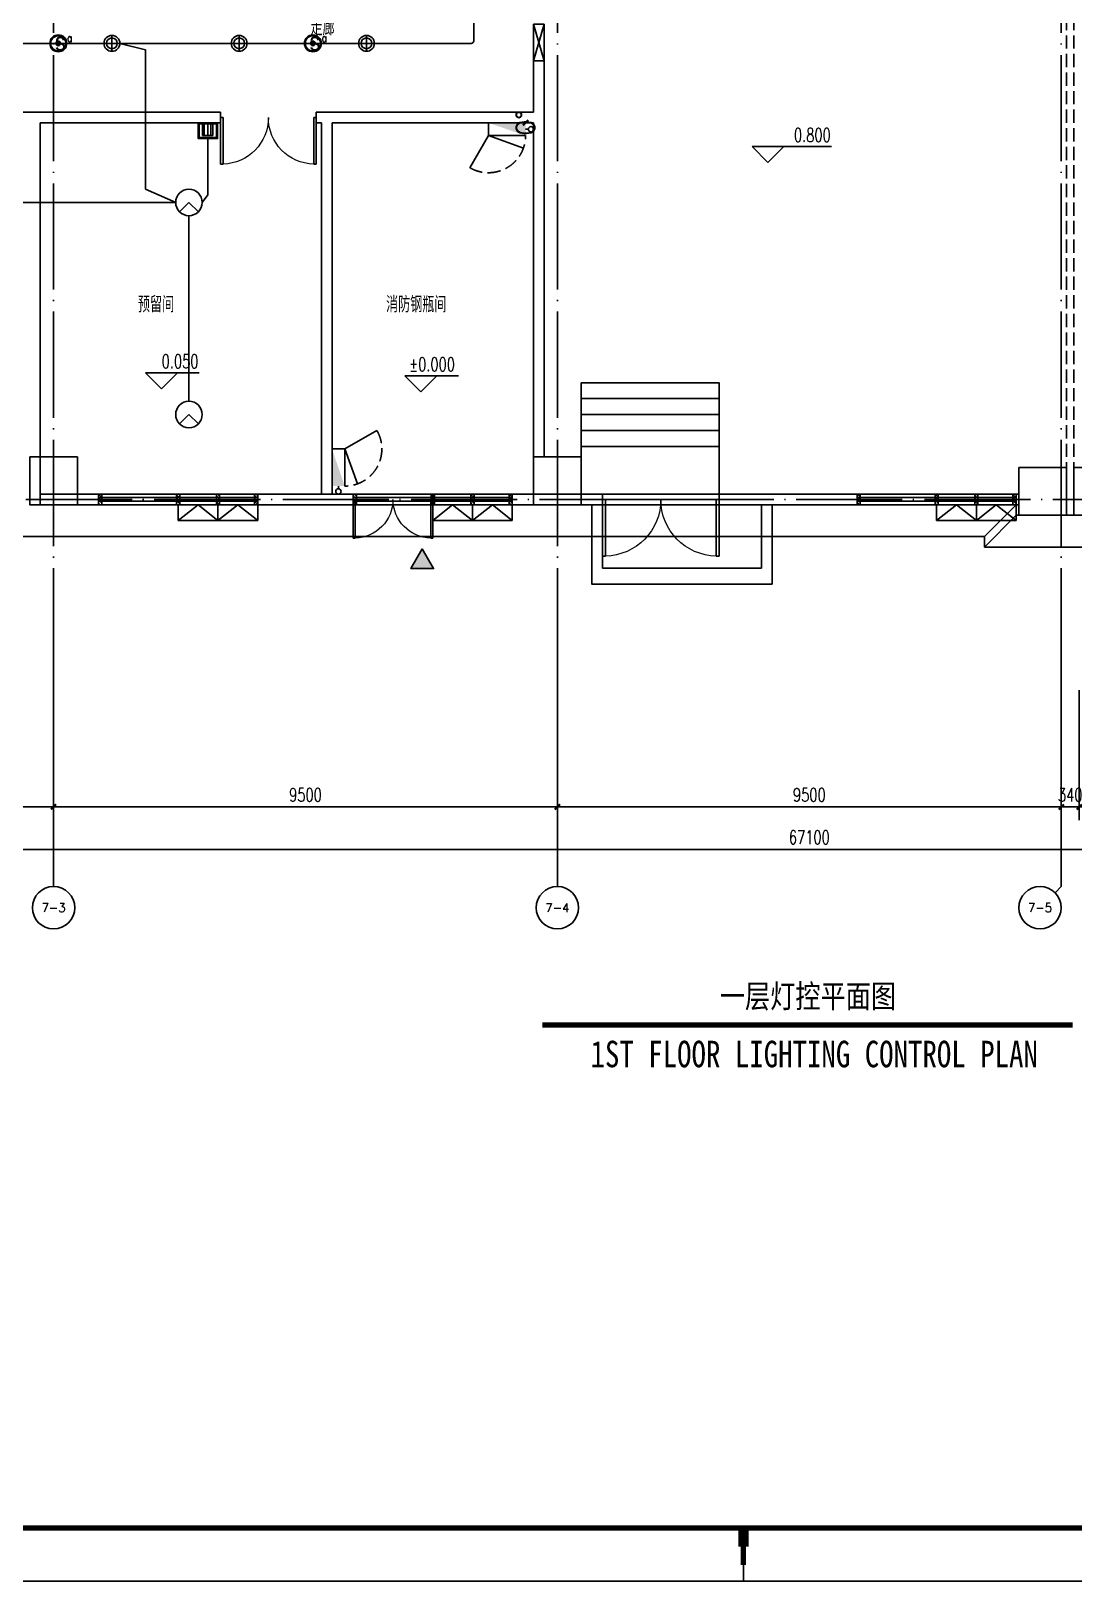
# Model space of a CAD drawing. Extents: x -621157 to 1764546, y -106808 to 741893.
# Drawn here: x 389499 to 409164, y -20416 to 8832 of the extents above; entities that cross this region are included whole.
import ezdxf
from ezdxf.enums import TextEntityAlignment as Align

# ---------------------------------------------------------------- set-up
doc = ezdxf.new("R2010")
doc.units = 0
doc.header["$LTSCALE"] = 1000
doc.header["$MEASUREMENT"] = 0
doc.linetypes.add('XREF-A-101-平面图_t3$0$DASH', pattern=[0.35, 0.25, -0.1])
doc.linetypes.add('XREF-A-101-平面图_t3$0$DOTE', pattern=[2.4200000000000004, 2, -0.2, 0.02, -0.2])
for name, color, linetype in [('0-底图', 7, 'Continuous'), ('A-DIVISION', 3, 'Continuous'), ('A0-Verital$0$TK-WHITE', 7, 'Continuous'), ('AXIS_TEXT', 7, 'Continuous'), ('EQUIP-照明', 3, 'Continuous'), ('I-LIGHT', 3, 'Continuous'), ('SIG_TEXT', 2, 'Continuous'), ('TK-BLUE', 7, 'Continuous'), ('WIRE-控制', 6, 'Continuous'), ('WIRE-照明', 4, 'Continuous'), ('XREF-A-101-平面图_t3$0$A-COLUMN', 8, 'Continuous'), ('XREF-A-101-平面图_t3$0$A-DIM_ELEV', 8, 'Continuous'), ('XREF-A-101-平面图_t3$0$A-DOTE', 8, 'Continuous'), ('XREF-A-101-平面图_t3$0$A-GROUND', 8, 'Continuous'), ('XREF-A-101-平面图_t3$0$A-ROOM-CH', 8, 'Continuous'), ('XREF-A-101-平面图_t3$0$A-STAIR', 8, 'Continuous'), ('XREF-A-101-平面图_t3$0$A-WALL', 8, 'Continuous'), ('XREF-A-101-平面图_t3$0$A-WALL-FILL', 8, 'Continuous'), ('XREF-A-101-平面图_t3$0$A-WINDOW', 8, 'Continuous'), ('XREF-A-101-平面图_t3$0$A-开启符号', 8, 'Continuous'), ('XREF-A-101-平面图_t3$0$AXIS', 8, 'Continuous'), ('XREF-A-101-平面图_t3$0$GROUND', 8, 'Continuous'), ('XREF-A-101-平面图_t3$0$P-EQUIPMENT', 8, 'Continuous'), ('XREF-A-101-平面图_t3$0$P-FOUNDATION', 8, 'XREF-A-101-平面图_t3$0$DASH'), ('XREF-A-101-平面图_t3$0$PUB_HATCH', 8, 'Continuous'), ('XREF-A-101-平面图_t3$0$PUB_TEXT', 8, 'Continuous'), ('XREF-A-101-平面图_t3$0$水-尺寸', 8, 'Continuous'), ('控制系统', 6, 'Continuous'), ('设备-照明', 3, 'Continuous')]:
    doc.layers.add(name, color=color, linetype=linetype)
doc.layers.add('弱电设备层', color=1, linetype='Continuous', lineweight=9)
doc.styles.add('_TCH_LABEL', font='COMPLEX', dxfattribs={"bigfont": 'GBCBIG'})
doc.styles.add('_TEL_DIM', font='SIMPLEX', dxfattribs={"width": 0.8, "height": 3.5, "bigfont": 'HZTXT'})
doc.styles.add('COMPLEX', font='COMPLEX')
doc.styles.add('DIM_FONT', font='ROMANS', dxfattribs={"width": 0.8, "bigfont": 'HZDXC'})
doc.styles.add('HL-LD', font='simsun.ttc', dxfattribs={"height": 500})
doc.styles.add('ST64S', font='hl-ld.shx', dxfattribs={"bigfont": 'ST64S.shx'})
doc.styles.get("Standard").update_dxf_attribs({"font": 'romans.shx', "bigfont": 'HZDXC.SHX'})
doc.styles.add('XREF-A-101-平面图_t3$0$-HZDXCROMANS', font='ROMANS.shx', dxfattribs={"bigfont": 'HZDXC.shx'})
doc.styles.add('XREF-A-101-平面图_t3$0$A-AXIS-LABEL', font='COMPLEX', dxfattribs={"bigfont": 'GBCBIG'})
doc.styles.add('XREF-A-101-平面图_t3$0$A-DIM_T3', font='SIMPLEX', dxfattribs={"width": 0.7058823529411765, "bigfont": 'GBCBIG'})
doc.styles.add('XREF-A-101-平面图_t3$0$A-STANDARD', font='SIMPLEX', dxfattribs={"bigfont": 'GBCBIG'})
doc.styles.add('XZC', font='SIMPLEX.SHX', dxfattribs={"width": 0.7, "bigfont": 'hztxt.shx'})
doc.linetypes.add('Ground', pattern='A,0.75,-0.125,[135,sr.shx,S=0.1,R=0,X=-0.15,Y=0],0.125,-0.125', length=1.125)
doc.linetypes.add('LED_LINE', pattern='A,12.7,-5.08,["LED",XZC,S=2.54,R=0,X=-2.54,Y=-1.27],-6.35', length=24.13)
doc.dimstyles.get("Standard").update_dxf_attribs({"dimscale": 100, "dimtxt": 3.5, "dimasz": 1, "dimexe": 2.5, "dimexo": 3, "dimgap": 1.5, "dimtad": 1, "dimdec": 0, "dimzin": 0, "dimdsep": 46, "dimtxsty": 'Standard', "dimblk": 'ARCHTICK', "dimcen": 0.09, "dimadec": 0, "dimazin": 0, "dimtfac": 1, "dimtdec": 0, "dimtix": 1, "dimtmove": 2, "dimatfit": 3, "dimfxl": 0, "dimtolj": 1, "dimtzin": 0, "dimarcsym": 0})
doc.dimstyles.new('XREF-A-101-平面图_t3$0$A-DIM-100', dxfattribs={"dimscale": 100, "dimtxt": 2.55, "dimasz": 1, "dimexe": 2.5, "dimexo": 3, "dimgap": 1, "dimtad": 1, "dimdec": 0, "dimzin": 0, "dimdsep": 46, "dimtxsty": 'XREF-A-101-平面图_t3$0$A-DIM_T3', "dimblk": 'XREF-A-101-平面图_t3$0$_ArchTick', "dimcen": 0.09, "dimclrt": 7, "dimazin": 2, "dimtfac": 1, "dimtdec": 0, "dimtix": 1, "dimtmove": 2, "dimatfit": 3, "dimfxl": 0, "dimtolj": 1, "dimtzin": 0, "dimarcsym": 0})

# ---------------------------------------------------------------- blocks, each defined once
blk = doc.blocks.new('XREF-A-101-平面图_t3$0$_ArchTick')
at = {"color": 0, "linetype": 'ByBlock', "const_width": 0.4}
blk.add_lwpolyline([(-0.5, -0.5), (0.5, 0.5)], dxfattribs=at)
blk = doc.blocks.new('*D25405')
at = {"layer": 'Defpoints', "color": 0}
for p in [(38000, -3300.000000282304), (38340, -3300.000000282304), (38000, -5800.000000282304)]:
    blk.add_point(p, dxfattribs=at)
at = {"layer": 'XREF-A-101-平面图_t3$0$AXIS', "color": 0, "lineweight": -2}
for p, q in [((38000, -3600.000000282304), (38000, -6050.000000282304)), ((38340, -3600.000000282304), (38340, -6050.000000282304)), ((38000, -5800.000000282304), (37900, -5800.000000282304)), ((38340, -5800.000000282304), (38000, -5800.000000282304)), ((38340, -5800.000000282304), (38440, -5800.000000282304))]:
    blk.add_line(p, q, dxfattribs=at)
at = {"layer": 'XREF-A-101-平面图_t3$0$AXIS', "color": 0, "linetype": 'ByBlock', "lineweight": -2, "xscale": 100, "yscale": 100, "zscale": 100}
blk.add_blockref('XREF-A-101-平面图_t3$0$_ArchTick', (38000, -5800.000000282304), dxfattribs=at)
at = {"layer": 'XREF-A-101-平面图_t3$0$AXIS', "color": 0, "linetype": 'ByBlock', "lineweight": -2, "xscale": 100, "yscale": 100, "zscale": 100, "rotation": 180}
blk.add_blockref('XREF-A-101-平面图_t3$0$_ArchTick', (38340, -5800.000000282304), dxfattribs=at)
at = {"layer": 'XREF-A-101-平面图_t3$0$AXIS', "color": 7, "insert": (38170, -5572.500000282304), "char_height": 255, "attachment_point": 5, "style": 'XREF-A-101-平面图_t3$0$A-DIM_T3'}
blk.add_mtext('\\A1;340', dxfattribs=at)
blk = doc.blocks.new('*D25406')
at = {"layer": 'Defpoints', "color": 0}
for p in [(28500, -3300.000000282302), (38000, -3300.000000282304), (28500, -5800.000000282302)]:
    blk.add_point(p, dxfattribs=at)
at = {"layer": 'XREF-A-101-平面图_t3$0$AXIS', "color": 0, "lineweight": -2}
for p, q in [((28500, -3600.000000282302), (28500, -6050.000000282302)), ((38000, -3600.000000282304), (38000, -6050.000000282304)), ((38000, -5800.000000282304), (28500, -5800.000000282302))]:
    blk.add_line(p, q, dxfattribs=at)
at = {"layer": 'XREF-A-101-平面图_t3$0$AXIS', "color": 0, "linetype": 'ByBlock', "lineweight": -2, "xscale": 100, "yscale": 100, "zscale": 100, "rotation": 180}
blk.add_blockref('XREF-A-101-平面图_t3$0$_ArchTick', (28500, -5800.000000282302), dxfattribs=at)
at = {"layer": 'XREF-A-101-平面图_t3$0$AXIS', "color": 0, "linetype": 'ByBlock', "lineweight": -2, "xscale": 100, "yscale": 100, "zscale": 100}
blk.add_blockref('XREF-A-101-平面图_t3$0$_ArchTick', (38000, -5800.000000282304), dxfattribs=at)
at = {"layer": 'XREF-A-101-平面图_t3$0$AXIS', "color": 7, "insert": (33250, -5572.500000282303), "char_height": 255, "attachment_point": 5, "style": 'XREF-A-101-平面图_t3$0$A-DIM_T3'}
blk.add_mtext('\\A1;9500', dxfattribs=at)
blk = doc.blocks.new('*D25407')
at = {"layer": 'Defpoints', "color": 0}
for p in [(19000, -3300.000000282301), (28500, -3300.000000282302), (19000, -5800.000000282301)]:
    blk.add_point(p, dxfattribs=at)
at = {"layer": 'XREF-A-101-平面图_t3$0$AXIS', "color": 0, "lineweight": -2}
for p, q in [((19000, -3600.000000282301), (19000, -6050.000000282301)), ((28500, -3600.000000282302), (28500, -6050.000000282302)), ((28500, -5800.000000282302), (19000, -5800.000000282301))]:
    blk.add_line(p, q, dxfattribs=at)
at = {"layer": 'XREF-A-101-平面图_t3$0$AXIS', "color": 0, "linetype": 'ByBlock', "lineweight": -2, "xscale": 100, "yscale": 100, "zscale": 100, "rotation": 180}
blk.add_blockref('XREF-A-101-平面图_t3$0$_ArchTick', (19000, -5800.000000282301), dxfattribs=at)
at = {"layer": 'XREF-A-101-平面图_t3$0$AXIS', "color": 0, "linetype": 'ByBlock', "lineweight": -2, "xscale": 100, "yscale": 100, "zscale": 100}
blk.add_blockref('XREF-A-101-平面图_t3$0$_ArchTick', (28500, -5800.000000282302), dxfattribs=at)
at = {"layer": 'XREF-A-101-平面图_t3$0$AXIS', "color": 7, "insert": (23750, -5572.500000282302), "char_height": 255, "attachment_point": 5, "style": 'XREF-A-101-平面图_t3$0$A-DIM_T3'}
blk.add_mtext('\\A1;9500', dxfattribs=at)
blk = doc.blocks.new('*D25408')
at = {"layer": 'Defpoints', "color": 0}
for p in [(9500, -3300.000000282299), (19000, -3300.000000282301), (9500, -5800.0000002823)]:
    blk.add_point(p, dxfattribs=at)
at = {"layer": 'XREF-A-101-平面图_t3$0$AXIS', "color": 0, "lineweight": -2}
for p, q in [((9500, -3600.000000282299), (9500, -6050.0000002823)), ((19000, -3600.000000282301), (19000, -6050.000000282302)), ((19000, -5800.000000282302), (9500, -5800.0000002823))]:
    blk.add_line(p, q, dxfattribs=at)
at = {"layer": 'XREF-A-101-平面图_t3$0$AXIS', "color": 0, "linetype": 'ByBlock', "lineweight": -2, "xscale": 100, "yscale": 100, "zscale": 100, "rotation": 180}
blk.add_blockref('XREF-A-101-平面图_t3$0$_ArchTick', (9500, -5800.0000002823), dxfattribs=at)
at = {"layer": 'XREF-A-101-平面图_t3$0$AXIS', "color": 0, "linetype": 'ByBlock', "lineweight": -2, "xscale": 100, "yscale": 100, "zscale": 100}
blk.add_blockref('XREF-A-101-平面图_t3$0$_ArchTick', (19000, -5800.000000282302), dxfattribs=at)
at = {"layer": 'XREF-A-101-平面图_t3$0$AXIS', "color": 7, "insert": (14250, -5572.500000282301), "char_height": 255, "attachment_point": 5, "style": 'XREF-A-101-平面图_t3$0$A-DIM_T3'}
blk.add_mtext('\\A1;9500', dxfattribs=at)
blk = doc.blocks.new('_AXISO')
blk.add_circle((0, 0), 0.5)
at = {"layer": 'AXIS_TEXT', "style": 'COMPLEX'}
blk.add_attdef('A', text='', height=0.56, dxfattribs=at).set_placement((-0.25, -0.28), (0.25, -0.28), align=Align.FIT)
blk = doc.blocks.new('*D25421')
at = {"layer": 'Defpoints', "color": 0}
for p in [(-300.0000037169084, -3300.000000282299), (66799.99999995437, -3300.000000282307), (-300.0000037169088, -6600.000000282299)]:
    blk.add_point(p, dxfattribs=at)
at = {"layer": 'XREF-A-101-平面图_t3$0$AXIS', "color": 0, "lineweight": -2}
for p, q in [((-300.0000037169085, -3600.000000282299), (-300.0000037169089, -6850.000000282299)), ((66799.99999995437, -3600.000000282307), (66799.99999995437, -6850.000000282307)), ((66799.99999995437, -6600.000000282307), (-300.0000037169088, -6600.000000282299))]:
    blk.add_line(p, q, dxfattribs=at)
at = {"layer": 'XREF-A-101-平面图_t3$0$AXIS', "color": 0, "linetype": 'ByBlock', "lineweight": -2, "xscale": 100, "yscale": 100, "zscale": 100, "rotation": 180}
blk.add_blockref('XREF-A-101-平面图_t3$0$_ArchTick', (-300.0000037169088, -6600.000000282299), dxfattribs=at)
at = {"layer": 'XREF-A-101-平面图_t3$0$AXIS', "color": 0, "linetype": 'ByBlock', "lineweight": -2, "xscale": 100, "yscale": 100, "zscale": 100}
blk.add_blockref('XREF-A-101-平面图_t3$0$_ArchTick', (66799.99999995437, -6600.000000282307), dxfattribs=at)
at = {"layer": 'XREF-A-101-平面图_t3$0$AXIS', "color": 7, "insert": (33249.99999811873, -6372.500000282304), "char_height": 255, "attachment_point": 5, "style": 'XREF-A-101-平面图_t3$0$A-DIM_T3'}
blk.add_mtext('\\A1;67100', dxfattribs=at)
blk = doc.blocks.new('XREF-A-101-平面图_t3$0$G$C869EB286')
at = {"layer": 'XREF-A-101-平面图_t3$0$A-WINDOW'}
h = blk.add_hatch(dxfattribs=at)
h.set_pattern_fill('ANSI31', color=256, scale=25)
h.set_pattern_definition([(45, (-143.9571647713692, -89939.9999999997), (-28.0633003783411, 28.0633003783411), [])])
h.paths.add_polyline_path([(1.4210854715202e-14, 60), (199.9999999429533, 60), (199.9999999429533, 0), (0, 0)])
blk.add_lwpolyline([(0, 60), (199.9999999429533, 60), (199.9999999429533, 0), (0, 0)], close=True, dxfattribs=at)
blk = doc.blocks.new('XREF-A-101-平面图_t3$0$柱网1F')
at = {"layer": 'XREF-A-101-平面图_t3$0$A-COLUMN'}
for points in [[(18549.99999995437, -39200.00000028231), (18549.99999995437, -40100.00000028231), (19449.99999995437, -40100.00000028231), (19449.99999995437, -39200.00000028231)], [(28049.99999995437, -39200.00000028231), (28049.99999995437, -40100.00000028231), (28949.99999995437, -40100.00000028231), (28949.99999995437, -39200.00000028231)], [(37199.99999966193, -39399.99999987346), (37199.99999966193, -40299.99999987346), (38099.99999966193, -40299.99999987346), (38099.99999966193, -39399.99999987346)], [(38239.99999970756, -39399.99999931082), (38239.99999970756, -40299.99999931082), (39139.99999970756, -40299.99999931082), (39139.99999970756, -39399.99999931082)]]:
    blk.add_lwpolyline(points, close=True, dxfattribs=at)
blk = doc.blocks.new('XREF-A-101-平面图_t3$0$ROOM')
at = {"layer": 'XREF-A-101-平面图_t3$0$A-ROOM-CH', "style": 'XREF-A-101-平面图_t3$0$-HZDXCROMANS', "width": 0.6}
for tag, p in [('中文房间名称', (0, -999.9999999999964)), ('英文房间名称', (0, -1499.999999999996))]:
    blk.add_attdef(tag, text='', height=300, dxfattribs=at).set_placement(p, align=Align.CENTER)
blk = doc.blocks.new('_ArchTick')
at = {"color": 0, "linetype": 'ByBlock', "const_width": 0.4}
blk.add_lwpolyline([(-0.5, -0.5), (0.5, 0.5)], dxfattribs=at)
blk = doc.blocks.new('*D25423')
at = {"layer": 'Defpoints', "color": 0}
blk.add_point((0, 0), dxfattribs=at)
blk.add_point((0, 0), dxfattribs=at)
blk.add_point((0, 0), dxfattribs=at)
blk.add_point((0, 0), dxfattribs=at)
at = {"layer": 'XREF-A-101-平面图_t3$0$水-尺寸', "color": 0, "linetype": 'ByBlock', "lineweight": -2}
blk.add_line((0, 300), (0, 250), dxfattribs=at)
blk.add_line((0, 300), (0, 250), dxfattribs=at)
blk.add_arc((0, 0), 0, 180, 180, dxfattribs=at)
at = {"layer": 'XREF-A-101-平面图_t3$0$水-尺寸', "color": 0, "linetype": 'ByBlock', "lineweight": -2, "xscale": 100, "yscale": 100, "zscale": 100}
for rotation in [90, 90.00000000000001]:
    blk.add_blockref('_ArchTick', (0, 0), dxfattribs=dict(at, rotation=rotation))
at = {"layer": 'XREF-A-101-平面图_t3$0$水-尺寸', "color": 0, "insert": (0, 0), "char_height": 350, "attachment_point": 5}
blk.add_mtext('\\A1;0%%d', dxfattribs=at)
blk = doc.blocks.new('XREF-A-101-平面图_t3$0$rtgvb')
at = {"layer": 'XREF-A-101-平面图_t3$0$P-FOUNDATION', "color": 213, "linetype": 'Continuous'}
blk.add_lwpolyline([(0, -4765.428629949991), (200, -4765.428629949991), (200, -5455.428629949991), (0, -5455.428629949991)], close=True, dxfattribs=at)
for points in [[(200, -4765.428629949991), (-8.731149137020111e-10, -5455.428629953003)], [(0, -4765.428629949991), (200, -5455.428629949991)]]:
    blk.add_lwpolyline(points, dxfattribs=at)
blk = doc.blocks.new('XREF-A-101-平面图_t3$0$bz1')
at = {"layer": 'XREF-A-101-平面图_t3$0$PUB_HATCH'}
h = blk.add_hatch(color=1, dxfattribs=at)
h.dxf.hatch_style = 1
h.paths.add_polyline_path([(4866031.505927814, -641202.8293173313), (4865817.631634731, -641573.2704593837), (4866245.380220897, -641573.2704593837)])
at = {"layer": 'XREF-A-101-平面图_t3$0$PUB_TEXT', "color": 1}
blk.add_lwpolyline([(4866031.505927814, -641202.8293173313), (4865817.631634731, -641573.2704593837), (4866245.380220897, -641573.2704593837)], close=True, dxfattribs=at)
blk = doc.blocks.new('XREF-A-101-平面图_t3$0$G$C34B60025')
blk.add_blockref('XREF-A-101-平面图_t3$0$bz1', (-4840180.917974664, 500368.2606861228))
blk = doc.blocks.new('XREF-A-101-平面图_t3$0$WINDOW2DLIB$SYSLIB$00000001')
at = {"color": 0}
for points in [[(-0.4999999999999964, 0.5000000000000142), (-0.4999999999999964, -0.4999999999999858)], [(-0.4999999999999964, 0.5000000000000142), (0.5000000000000036, 0.5000000000000142)], [(0.5000000000000036, -0.4999999999999858), (0.5000000000000036, 0.5000000000000142)], [(0.5000000000000036, 0.1666666666666714), (-0.4999999999999964, 0.1666666666666714)], [(0.5000000000000036, -0.1666666666666572), (-0.4999999999999964, -0.1666666666666572)], [(-0.4999999999999964, -0.4999999999999858), (0.5000000000000036, -0.4999999999999858)]]:
    blk.add_lwpolyline(points, dxfattribs=at)
blk = doc.blocks.new('XREF-A-101-平面图_t3$0$DOOR2DLIB$SYSLIB$00000108')
at = {"color": 0}
for p, q in [((-0.5, -5.684341886080802e-17), (-0.5000000000000007, 0.4875)), ((-0.4750000000000007, 0.4875), (-0.5000000000000007, 0.4875)), ((-0.475, -2.842170943040401e-17), (-0.4750000000000007, 0.4875)), ((0.475, -2.842170943040401e-17), (0.4750000000000007, 0.4875)), ((0.4750000000000007, 0.4875), (0.5000000000000007, 0.4875)), ((0.5, -5.684341886080802e-17), (0.5000000000000007, 0.4875)), ((-0.5, -5.684341886080802e-17), (-0.475, -2.842170943040401e-17)), ((0.5, -5.684341886080802e-17), (0.475, -2.842170943040401e-17))]:
    blk.add_line(p, q, dxfattribs=at)
at = {"color": 0, "lineweight": 13}
for centre, start, end in [((-0.4875, -4.263256414560601e-17), 0, 88.53071641864632), ((0.4875, -4.263256414560601e-17), 91.4692835813537, 180)]:
    blk.add_arc(centre, 0.4875, start, end, dxfattribs=at)
blk = doc.blocks.new('A0-Verital$0$A$C53BD7355')
at = {"layer": 'A0-Verital$0$TK-WHITE'}
for points, const_width in [([(29650.00020436203, 999.9999003826961), (29650.00020436203, 649.9999003826961)], 200), ([(29650.00020436203, 999.9999003826961), (29650.00020436203, 299.9999003826961)], 100), ([(29650.00020436203, -9.961730393115431e-05), (29650.00020436203, 999.9999003826961)], 35)]:
    blk.add_lwpolyline(points, dxfattribs=dict(at, const_width=const_width))
blk = doc.blocks.new('A0-Verital')
blk.add_lwpolyline([(118900.0000000005, 84099.99999999907), (4.656612873077393e-10, 84099.99999999907), (4.656612873077393e-10, -9.313225746154785e-10), (118900.0000000005, -9.313225746154785e-10)], close=True)
at = {"const_width": 99.99999999999999}
blk.add_lwpolyline([(2500.000000000466, 83099.99999999907), (117900.0000000005, 83099.99999999907), (117900.0000000005, 999.9999999990687), (2500.000000000466, 999.9999999990687)], close=True, dxfattribs=at)
blk.add_blockref('A0-Verital$0$A$C53BD7355', (29799.99979563849, 9.961612522602081e-05))
blk = doc.blocks.new('TITLE')
at = {"layer": 'A-DIVISION', "const_width": 100}
blk.add_lwpolyline([(-5000.120826397993, 0), (5000.120826397964, 0)], dxfattribs=at)
at = {"layer": 'TK-BLUE'}
for tag, height, style, p in [('TITLE1', 700, 'ST64S', (117.3668287981418, 274.5240694767417)), ('TITLE2', 500, 'HL-LD', (80.48456488343072, -798.0462251356948))]:
    blk.add_attdef(tag, text='', height=height, dxfattribs=dict(at, style=style)).set_placement(p, align=Align.CENTER)
at = {"layer": 'TK-BLUE', "style": 'HL-LD'}
blk.add_attdef('SCALE', (5165.018249936897, -185.1473590462119), '', height=500, dxfattribs=at)
blk = doc.blocks.new('筒灯')
at = {"color": 8}
for p, q in [((150.000000493601, 4.433095455169678e-07), (-150.0000005108304, 4.433095455169678e-07)), ((4.656612873077393e-09, 150.0000012107193), (6.05359673500061e-09, -150.0000003315508))]:
    blk.add_line(p, q, dxfattribs=at)
blk.add_circle((6.05359673500061e-09, -3.390014171600342e-07), 150.0000004976955)
blk.add_circle((6.05359673500061e-09, -3.390014171600342e-07), 102.0000002986173, dxfattribs=at)
blk = doc.blocks.new('G$C3816A8C5')
at = {"layer": '弱电设备层', "lineweight": -3}
for p, q in [((-114.4877309418807, 24.70498821584624), (-114.4877309418807, 297.8397241578496)), ((-114.4877309418807, 297.8397241578496), (129.2854654945259, 297.8397241578496)), ((-72.43101293776999, 24.70498821584624), (-72.43101293776999, 297.8397241578496)), ((0.9039043843513355, 24.70498821584624), (0.9039043843513355, 297.8397241578496)), ((87.22874749041512, 24.70498821584624), (87.22874749041512, 297.8397241578496)), ((129.2854654945259, 24.70498821584624), (129.2854654945259, 297.8397241578496))]:
    blk.add_line(p, q, dxfattribs=at)
for points in [[(-227.8072197995207, 0), (-227.8072197995207, 368.1061068811396), (227.8072197995498, 368.1061068811396), (227.8072197995498, 0)], [(-200.4067214243405, 24.70498821584624), (-200.4067214243405, 340.8878406441363), (202.2145301930141, 340.8878406441363), (202.2145301930141, 24.70498821584624)]]:
    blk.add_lwpolyline(points, close=True, dxfattribs=at)
blk = doc.blocks.new('SS')
at = {"layer": '控制系统'}
for p, q in [((351296.038654938, 52792.63457355965), (351149.4555883026, 52792.63457355965)), ((351290.4596691587, 52820.68202909302), (351155.0345740816, 52764.58711802625)), ((351155.0345740816, 52820.68202909302), (351290.4596691589, 52764.58711802625)), ((351170.9221814078, 52844.45951377213), (351274.5720618328, 52740.80963334715)), ((351274.5720618328, 52844.45951377213), (351170.9221814078, 52740.80963334715)), ((351194.699666087, 52860.34712109803), (351250.7945771536, 52724.92202602094)), ((351250.7945771537, 52860.3471210982), (351194.699666087, 52724.92202602094)), ((351222.7471216203, 52865.92610687733), (351222.7471216203, 52719.34304024195))]:
    blk.add_line(p, q, dxfattribs=at)
for radius in [302.5488719271049, 271.6729293606855, 83.51830983058623, 73.29153331768786]:
    blk.add_circle((351222.7471216203, 52792.63457355965), radius, dxfattribs=at)
at = {"color": 7, "style": '_TEL_DIM', "width": 0.7999999999999998}
blk.add_text('s', height=673.2195845697329, dxfattribs=at).set_placement((351098.1309918379, 52553.55813561331))
at = {"layer": 'SIG_TEXT', "style": 'DIM_FONT', "width": 0.75}
blk.add_text('a', height=299.9999999301508, dxfattribs=at).set_placement((351534.8636026714, 52834.51685325167))
blk = doc.blocks.new('HC002569125682')
at = {"layer": 'EQUIP-照明', "color": 0}
for q in [(-1.767766952962265, -1.767766952962265), (1.767766952962265, -1.767766952962265)]:
    blk.add_line((0, 0), q, dxfattribs=at)
blk.add_circle((0, 0), 2.5, dxfattribs=at)
at = {"color": 0, "width": 0.7000000000000001}
blk.add_attdef('PSFHATT', (2.52, -2.5), '', height=0.025, dxfattribs=at)
at = {"layer": 'EQUIP-照明', "color": 0, "style": '_TCH_LABEL', "flags": 9}
blk.add_attdef('A', (0, 0), '', height=0.0001, dxfattribs=at)
blk = doc.blocks.new('XREF-A-101-平面图_t3$0$轴网')
at = {"layer": 'XREF-A-101-平面图_t3$0$A-DOTE', "linetype": 'XREF-A-101-平面图_t3$0$DOTE'}
for p, q in [((19000, -3300.000000282307), (19000, 43300.00000002701)), ((28500, -3300.000000282307), (28500, 43300.00000002701)), ((38000, -3300.000000282307), (38000, 43300.00000002701)), ((-3300.000003941357, 0), (69800.00000013877, 0))]:
    blk.add_line(p, q, dxfattribs=at)
at = {"layer": 'XREF-A-101-平面图_t3$0$AXIS'}
for p, q in [((19000, -3300.000000282307), (19000, -7300.000000282307)), ((28500, -3300.000000282307), (28500, -7300.000000282307)), ((38000, -3300.000000282307), (38000, -7300.000000282307)), ((38000, -7300.000000282307), (37882.84271314553, -7417.157287136178))]:
    blk.add_line(p, q, dxfattribs=at)
ref = blk.add_blockref('_AXISO', (19000, -7700.000000282307), dxfattribs=dict(at, xscale=800, yscale=800, zscale=800))
ref.add_attrib('A', '7-3', dxfattribs={"color": 7, "height": 168.539251962428, "style": 'XREF-A-101-平面图_t3$0$A-AXIS-LABEL', "width": 0.9333333333333302}).set_placement((18775.28099738343, -7784.269626263521), (19224.71900261657, -7784.269626263521), align=Align.FIT)
ref = blk.add_blockref('_AXISO', (28500, -7700.000000282307), dxfattribs=dict(at, xscale=800, yscale=800, zscale=800))
ref.add_attrib('A', '7-4', dxfattribs={"color": 7, "height": 163.4117201303281, "style": 'XREF-A-101-平面图_t3$0$A-AXIS-LABEL', "width": 0.9354838709677412}).set_placement((28274.3361960105, -7781.705860347472), (28725.6638039895, -7781.705860347472), align=Align.FIT)
ref = blk.add_blockref('_AXISO', (37600.00000067019, -7699.999999610074), dxfattribs=dict(at, xscale=800, yscale=800, zscale=800))
ref.add_attrib('A', '7-5', dxfattribs={"color": 7, "height": 168.539251962428, "style": 'XREF-A-101-平面图_t3$0$A-AXIS-LABEL', "width": 0.9333333333333302}).set_placement((37375.28099805362, -7784.269625591288), (37824.71900328676, -7784.269625591288), align=Align.FIT)
for p1, p2, distance, picture, middle in [((66799.99999995437, -3300.000000282307), (-300.0000037169084, -3300.000000282299), 3299.9999999999995, '*D25421', (33249.99999811873, -6372.500000282304)), ((19000, -3300.000000282301), (9500, -3300.000000282299), 2500.0000000000014, '*D25408', (14250, -5572.500000282301)), ((28500, -3300.000000282302), (19000, -3300.000000282301), 2500, '*D25407', (23750, -5572.500000282302)), ((38000, -3300.000000282304), (28500, -3300.000000282302), 2499.9999999999995, '*D25406', (33250, -5572.500000282303)), ((38340, -3300.000000282304), (38000, -3300.000000282304), 2500.0000000000005, '*D25405', (38170, -5572.500000282304))]:
    dim = blk.add_aligned_dim(p1=p1, p2=p2, distance=distance, dimstyle='XREF-A-101-平面图_t3$0$A-DIM-100', dxfattribs=at)
    dim.commit()
    dim.dimension.update_dxf_attribs({"geometry": picture, "text_midpoint": middle})
blk = doc.blocks.new('XREF-A-101-平面图_t3$0$单出口消火栓新')
for p, q in [((-240.0000000015134, 700), (-846.2177826506086, 1049.999999999956)), ((-479.4141003288096, 42.21516544965561), (-240.0000000015134, 700)), ((-240.0000000008149, 0), (-240.0000000015134, 700)), ((-240.0000000015134, 700), (-1.513399183750153e-09, 700))]:
    blk.add_line(p, q)
at = {"color": 0, "linetype": 'XREF-A-101-平面图_t3$0$DASH'}
blk.add_arc((-240.0000000015134, 700.0000000000018), 699.9999999999661, 150.0000000000027, 270.0000000000572, dxfattribs=at)
blk.add_solid([(-240.0000000001164, 0), (0, 0), (-1.513399183750153e-09, 700)])
at = {"layer": 'XREF-A-101-平面图_t3$0$水-尺寸', "linetype": 'ByBlock'}
dim = blk.add_angular_dim_3p(base=(0, 0), center=(0, 0), p1=(0, 0), p2=(0, 0), dimstyle='Standard', dxfattribs=at)
dim.commit()
dim.dimension.update_dxf_attribs({"geometry": '*D25423', "text_midpoint": (0, 0)})
blk = doc.blocks.new('*U25256')
at = {"layer": 'XREF-A-101-平面图_t3$0$P-EQUIPMENT', "color": 10}
blk.add_line((2.328306436538696e-10, 120.0000000017171), (50.00000000023283, 120.0000000017171), dxfattribs=at)
at = {"layer": 'XREF-A-101-平面图_t3$0$P-EQUIPMENT'}
blk.add_circle((100, 120.0000000000582), 50, dxfattribs=at)
at = {"layer": 'XREF-A-101-平面图_t3$0$P-EQUIPMENT', "xscale": -1, "rotation": 90}
blk.add_blockref('XREF-A-101-平面图_t3$0$单出口消火栓新', (0, 0), dxfattribs=at)
blk = doc.blocks.new('XREF-A-101-平面图_t3$0$G$C156FCA62')
at = {"layer": 'XREF-A-101-平面图_t3$0$P-EQUIPMENT', "xscale": -1, "rotation": 180}
blk.add_blockref('*U25256', (27900.00000362098, 7099.999999700038), dxfattribs=at)
at = {"layer": 'XREF-A-101-平面图_t3$0$P-EQUIPMENT', "rotation": 270}
blk.add_blockref('*U25256', (24250.00000362098, 250.0000003729947), dxfattribs=at)
blk = doc.blocks.new('*U25374')
at = {"layer": 'XREF-A-101-平面图_t3$0$P-EQUIPMENT', "color": 10}
blk.add_line((2.328306436538696e-10, 120.0000000017171), (50.00000000023283, 120.0000000017171), dxfattribs=at)
at = {"layer": 'XREF-A-101-平面图_t3$0$P-EQUIPMENT'}
blk.add_circle((100, 120.0000000000582), 50, dxfattribs=at)
at = {"layer": 'XREF-A-101-平面图_t3$0$P-EQUIPMENT', "xscale": -1, "rotation": 90}
blk.add_blockref('XREF-A-101-平面图_t3$0$单出口消火栓新', (0, 0), dxfattribs=at)
blk = doc.blocks.new('XREF-A-101-平面图_t3$0$G$C646F86AA')
at = {"layer": 'XREF-A-101-平面图_t3$0$P-EQUIPMENT', "xscale": -1, "rotation": 180}
blk.add_blockref('*U25374', (27899.99999995437, 7099.999999902251), dxfattribs=at)
at = {"layer": 'XREF-A-101-平面图_t3$0$P-EQUIPMENT', "rotation": 270}
blk.add_blockref('*U25374', (24249.99999995437, 250.0000005752081), dxfattribs=at)
blk = doc.blocks.new('XREF-A-101-平面图_t3')
at = {"layer": 'XREF-A-101-平面图_t3$0$A-DIM_ELEV'}
for p, q in [((232469.9753584159, 6352.63730350601), (232169.9753584159, 6652.63730350601)), ((232169.9753584159, 6652.63730350601), (233669.9753584159, 6652.63730350601)), ((232469.9753584159, 6352.63730350601), (232769.9753584159, 6652.63730350601)), ((221035.5243511944, 2084.209511440295), (220735.5243511944, 2384.209511440295)), ((220735.5243511944, 2384.209511440295), (221748.4005061549, 2384.209511440295)), ((221035.5243511944, 2084.209511440295), (221335.5243511944, 2384.209511440295)), ((225924.4541705146, 2028.425998678364), (225624.4541705146, 2328.425998678364)), ((225624.4541705146, 2328.425998678364), (226637.3303254751, 2328.425998678364)), ((225924.4541705146, 2028.425998678364), (226224.4541705146, 2328.425998678364))]:
    blk.add_line(p, q, dxfattribs=at)
at = {"layer": 'XREF-A-101-平面图_t3$0$A-GROUND', "linetype": 'XREF-A-101-平面图_t3$0$DASH'}
for points in [[(238099.9999999991, 39199.99999971769), (238099.999999661, 599.9999997176928)], [(238240.0000000447, 39199.99999971769), (238239.9999997066, 599.9999997176928)]]:
    blk.add_lwpolyline(points, dxfattribs=at)
at = {"layer": 'XREF-A-101-平面图_t3$0$A-GROUND'}
blk.add_lwpolyline([(232549.9999995809, -1600.000007413561), (232549.9999995809, -100.0000074452255), (229149.9999990411, -100.0000074452255), (229149.9999990411, -1600.000007413561)], close=True, dxfattribs=at)
for points in [[(229349.9999986167, -1300.000007413561), (229349.9999986167, -100.0000074452255)], [(232350.0000000052, -1300.000007413561), (232350.0000000052, -100.0000074452255)], [(232350.0000000052, -1300.000007413561), (229349.9999986167, -1300.000007413561)]]:
    blk.add_lwpolyline(points, dxfattribs=at)
at = {"layer": 'XREF-A-101-平面图_t3$0$A-STAIR'}
for points in [[(231550.0000000052, 100.0000005752081), (231550.0000000052, 2200.000000575208), (228949.9999999534, 2200.000000575208)], [(228949.9999999534, 2200.000000575208), (228949.9999999534, 799.9999997176928)], [(231550.0000000052, 2200.000000575208), (228949.9999999534, 2200.000000575208)], [(231550.0000000052, 1900.000000575208), (228949.9999999534, 1900.000000575208)], [(231550.0000000052, 1600.000000575208), (228949.9999999534, 1600.000000575208)], [(231550.0000000052, 1300.000000575208), (228949.9999999534, 1300.000000575208)], [(231550.0000000052, 1000.000000575208), (228949.9999999534, 1000.000000575208)]]:
    blk.add_lwpolyline(points, dxfattribs=at)
at = {"layer": 'XREF-A-101-平面图_t3$0$A-WALL'}
for p, q in [((228049.9999999534, 7299.999999902251), (228049.9999999534, 8270.000000003012)), ((228049.9999999534, 8270.000000003012), (228249.9999999534, 8270.000000003012)), ((228249.9999999534, 7199.999999902251), (228249.9999999534, 8270.000000003012)), ((217250.0000002771, 7299.999999902251), (218650.0000002761, 7299.999999902251)), ((218650.0000002761, 7299.999999902251), (222149.9999999534, 7299.999999902251)), ((218750.0000002761, -99.9999994247919), (218750.0000002761, 7099.999999902251)), ((218750.0000002761, 7099.999999902251), (222149.9999999534, 7099.999999902251)), ((223949.9999999534, 7299.999999902251), (224149.9999999534, 7299.999999902251)), ((223949.9999999534, 7099.999999902251), (224049.9999999534, 7099.999999902251)), ((224049.9999999534, 100.0000005752081), (224049.9999999534, 7099.999999902251)), ((224149.9999999534, 7299.999999902251), (228049.9999999534, 7299.999999902251)), ((224249.9999999534, 100.0000005752081), (224249.9999999534, 7099.999999902251)), ((224249.9999999534, 7099.999999902251), (228049.9999999534, 7099.999999902251)), ((228049.9999999534, 799.9999997176928), (228049.9999999534, 7099.999999902251)), ((228249.9999999534, 799.9999997176928), (228249.9999999534, 7199.999999902251)), ((228049.9999999534, 799.9999997176928), (228249.9999999534, 799.9999997176928)), ((224049.9999999534, 100.0000005752081), (224249.9999999534, 100.0000005752081)), ((218550.0000002761, -99.9999994247919), (218750.0000002761, -99.9999994247919))]:
    blk.add_line(p, q, dxfattribs=at)
for points in [[(222149.9999999534, 7299.999999902251), (222149.9999999534, 7099.999999902251)], [(223949.9999999534, 7299.999999902251), (223949.9999999534, 7099.999999902251)]]:
    blk.add_lwpolyline(points, dxfattribs=at)
at = {"layer": 'XREF-A-101-平面图_t3$0$A-WALL-FILL', "color": 171}
for p, q in [((218750.0000002761, 100.0000005752081), (219849.9999996666, 100.0000005752081)), ((222849.9999996652, 100.0000005752081), (224649.9999996653, 100.0000005752081)), ((226149.9999996653, 100.0000005752081), (229350.0000000052, 100.0000005752081)), ((231550.0000000052, 100.0000005752081), (234149.9999999985, 100.0000005752081)), ((237149.9999999971, 100.0000005752081), (237199.9999999534, 100.0000005752081)), ((237199.9999999534, 100.0000005752081), (237199.9999999534, -99.9999994247919)), ((218750.0000002761, -99.9999994247919), (219849.9999996666, -99.9999994247919)), ((222849.9999996652, -99.9999994247919), (224649.9999996653, -99.9999994247919)), ((226149.9999996653, -99.9999994247919), (229350.0000000052, -99.9999994247919)), ((231550.0000000052, -99.9999994247919), (234149.9999999985, -99.9999994247919)), ((237149.9999999971, -99.9999994247919), (237199.9999999534, -99.9999994247919))]:
    blk.add_line(p, q, dxfattribs=at)
for points in [[(219849.9999996666, 100.0000005752081), (219849.9999996666, -99.9999994247919)], [(222849.9999996652, 100.0000005752081), (222849.9999996652, -99.9999994247919)], [(224649.9999996653, 100.0000005752081), (224649.9999996653, -99.9999994247919)], [(226149.9999996653, 100.0000005752081), (226149.9999996653, -99.9999994247919)], [(229350.0000000052, 100.0000005752081), (229350.0000000052, -99.9999994247919)], [(231550.0000000052, 100.0000005752081), (231550.0000000052, -99.9999994247919)], [(234149.9999999985, 100.0000005752081), (234149.9999999985, -99.9999994247919)], [(237149.9999999971, 100.0000005752081), (237149.9999999971, -99.9999994247919)]]:
    blk.add_lwpolyline(points, dxfattribs=at)
at = {"layer": 'XREF-A-101-平面图_t3$0$A-WINDOW'}
blk.add_line((224649.9999996653, 100.0000005752081), (226149.9999996653, 100.0000005752081), dxfattribs=at)
blk.add_lwpolyline([(229350.0000000052, 5.752082302024064e-07), (231550.0000000052, 5.752082302024064e-07), (231550.0000000052, 100.0000005752081), (229350.0000000052, 100.0000005752081)], close=True, dxfattribs=at)
at = {"layer": 'XREF-A-101-平面图_t3$0$A-开启符号', "linetype": 'Continuous'}
for points in [[(221349.9999994945, -400.0000073681877), (221349.9999995854, -100.0000074452255), (222099.9999996346, -100.0000074452255), (222099.9999995361, -400.0000073775009)], [(222849.9999997184, -400.0000073681877), (222849.9999996275, -100.0000074452255), (222099.9999995783, -100.0000074452255), (222099.9999996768, -400.0000073775009)], [(226149.9999994932, -400.0000073681877), (226149.999999584, -100.0000074452255), (226899.9999996332, -100.0000074452255), (226899.9999995348, -400.0000073775009)], [(227649.999999717, -400.0000073681877), (227649.9999996262, -100.0000074452255), (226899.999999577, -100.0000074452255), (226899.9999996754, -400.0000073775009)], [(235649.9999998265, -400.0000073681877), (235649.9999999173, -100.0000074452255), (236399.9999999665, -100.0000074452255), (236399.9999998681, -400.0000073775009)], [(237150.0000000503, -400.0000073681877), (237149.9999999595, -100.0000074452255), (236399.9999999103, -100.0000074452255), (236400.0000000087, -400.0000073775009)]]:
    blk.add_lwpolyline(points, close=True, dxfattribs=at)
for points in [[(221349.9999995261, -400.0000068019435), (221724.99999961, -100.0000074452255), (222099.9999995361, -400.0000073775009)], [(222849.9999996868, -400.0000068019435), (222474.9999996029, -100.0000074452255), (222099.9999996768, -400.0000073775009)], [(226149.9999995248, -400.0000068019435), (226524.9999996086, -100.0000074452255), (226899.9999995348, -400.0000073775009)], [(227649.9999996854, -400.0000068019435), (227274.9999996016, -100.0000074452255), (226899.9999996754, -400.0000073775009)], [(235649.9999998581, -400.0000068019435), (236024.9999999419, -100.0000074452255), (236399.9999998681, -400.0000073775009)], [(237150.0000000187, -400.0000068019435), (236774.9999999349, -100.0000074452255), (236400.0000000087, -400.0000073775009)]]:
    blk.add_lwpolyline(points, dxfattribs=at)
at = {"layer": 'XREF-A-101-平面图_t3$0$GROUND'}
for p, q in [((219450.0000004126, -99.99999983387534), (228050.0000004116, -99.99999996286351)), ((228950.0000004126, -99.99999997450504), (237150.0000001974, -100.0000000694999)), ((237150.0000001974, -100.0000000694999), (236550.0000015218, -700.0000000612345)), ((237150.0000001974, -100.0000000694999), (237150.0000008019, -300.0000002708985)), ((237150.0000008019, -300.0000002708985), (236550.0000021262, -900.0000002714805)), ((237150.0000008019, -300.0000002708985), (237199.9999998696, -300.0000006199116)), ((238099.9999998696, -300.0000006178161), (238239.9999998696, -300.0000002682209)), ((218150.0000002022, -699.9999998207568), (236550.0000015218, -700.0000000612345)), ((236550.0000015218, -700.0000000612345), (236550.0000021262, -900.0000002714805)), ((236550.0000021262, -900.0000002714805), (250300.0000021849, -900.0000002708985))]:
    blk.add_line(p, q, dxfattribs=at)
for name, p in [('XREF-A-101-平面图_t3$0$rtgvb', (228049.9999999543, 13725.428629953)), ('XREF-A-101-平面图_t3$0$G$C156FCA62', (199999.9999999991, 0)), ('XREF-A-101-平面图_t3$0$G$C646F86AA', (199999.9999999991, 0)), ('XREF-A-101-平面图_t3$0$G$C646F86AA', (199999.9999999991, 0)), ('XREF-A-101-平面图_t3$0$G$C34B60025', (200100.0000037751, 139899.9999999958))]:
    blk.add_blockref(name, p)
at = {"layer": 'XREF-A-101-平面图_t3$0$A-COLUMN'}
blk.add_blockref('XREF-A-101-平面图_t3$0$柱网1F', (199999.9999999991, 40000), dxfattribs=at)
at = {"layer": 'XREF-A-101-平面图_t3$0$A-DOTE'}
blk.add_blockref('XREF-A-101-平面图_t3$0$轴网', (199999.9999999991, 0), dxfattribs=at)
at = {"layer": 'XREF-A-101-平面图_t3$0$A-ROOM-CH'}
ref = blk.add_blockref('XREF-A-101-平面图_t3$0$ROOM', (224072.6383885047, 9749.264446243758), dxfattribs=at)
ref.add_attrib('中文房间名称', '走廊', dxfattribs={"height": 300, "style": 'XREF-A-101-平面图_t3$0$-HZDXCROMANS', "width": 0.8}).set_placement((224072.6383885047, 8749.264446243758), align=Align.CENTER)
ref = blk.add_blockref('XREF-A-101-平面图_t3$0$ROOM', (220932.0466123732, 4526.577415903528), dxfattribs=at)
ref.add_attrib('中文房间名称', '预留间', dxfattribs={"height": 300, "style": 'XREF-A-101-平面图_t3$0$-HZDXCROMANS', "width": 0.8}).set_placement((220932.0466123732, 3526.577415903528), align=Align.CENTER)
ref = blk.add_blockref('XREF-A-101-平面图_t3$0$ROOM', (225838.2248318145, 4526.577415903528), dxfattribs=at)
ref.add_attrib('中文房间名称', '消防钢瓶间', dxfattribs={"height": 300, "style": 'XREF-A-101-平面图_t3$0$-HZDXCROMANS', "width": 0.8}).set_placement((225838.2248318145, 3526.577415903528), align=Align.CENTER)
at = {"layer": 'XREF-A-101-平面图_t3$0$A-WINDOW'}
for name, p, xscale, yscale, zscale in [('XREF-A-101-平面图_t3$0$DOOR2DLIB$SYSLIB$00000108', (223049.9999999534, 7199.999999902251), 1800, -1800, 1800), ('XREF-A-101-平面图_t3$0$WINDOW2DLIB$SYSLIB$00000001', (221349.9999996659, 5.752081051468849e-07), 2999.999999998645, 200, 2999.999999998645), ('XREF-A-101-平面图_t3$0$WINDOW2DLIB$SYSLIB$00000001', (226149.9999996645, 5.752081051468849e-07), 2999.999999998645, 200, 2999.999999998645), ('XREF-A-101-平面图_t3$0$DOOR2DLIB$SYSLIB$00000108', (225399.9999996653, 5.752081051468849e-07), 1500, -1500, 1500), ('XREF-A-101-平面图_t3$0$DOOR2DLIB$SYSLIB$00000108', (230450.0000000052, 5.752081051468849e-07), 2200, -2200, 2200), ('XREF-A-101-平面图_t3$0$WINDOW2DLIB$SYSLIB$00000001', (235649.9999999978, 5.752081051468849e-07), 2999.999999998645, 200, 2999.999999998645)]:
    blk.add_blockref(name, p, dxfattribs=dict(at, xscale=xscale, yscale=yscale, zscale=zscale))
at = {"layer": 'XREF-A-101-平面图_t3$0$A-WINDOW', "rotation": 270}
for p in [(219849.9999996666, 99.999992497731), (221319.9999996659, 100.0000005752109), (222069.9999996346, 99.99999249772817), (222789.9999996346, 99.99999249772817), (224649.9999996653, 99.999992497731), (226119.9999996645, 100.0000005752109), (226869.9999996332, 99.99999249772817), (227589.9999996332, 99.99999249772817), (234149.9999999985, 99.999992497731), (235619.9999999978, 100.0000005752109), (236369.9999999665, 99.99999249772817), (237089.9999999665, 99.99999249772817)]:
    blk.add_blockref('XREF-A-101-平面图_t3$0$G$C869EB286', p, dxfattribs=at)
at = {"layer": 'XREF-A-101-平面图_t3$0$A-DIM_ELEV', "color": 7, "style": 'XREF-A-101-平面图_t3$0$A-STANDARD', "width": 0.7058823529411765}
for s, p in [('0.800', (232959.9753584139, 6742.63730350601)), ('0.050', (221038.4005061529, 2474.209511440295)), ('%%P0.000', (225704.473182616, 2418.425998678364))]:
    blk.add_text(s, height=255, dxfattribs=at).set_placement(p)

msp = doc.modelspace()

# ---------------------------------------------------------------- block references
at = {"layer": '0-底图'}
msp.add_blockref('XREF-A-101-平面图_t3', (170924.2963020511, 0), dxfattribs=at)
at = {"layer": 'A-DIVISION'}
ref = msp.add_blockref('TITLE', (404140.9906729286, -9911.648445261671, 10000), dxfattribs=at)
ref.add_attrib('TITLE1', '一层灯控平面图', dxfattribs={"layer": '0', "height": 500, "style": 'ST64S'}).set_placement((404148.091401202, -9637.1243754756, 10000), align=Align.CENTER)
ref.add_attrib('TITLE2', '1ST FLOOR LIGHTING CONTROL PLAN', dxfattribs={"layer": '0', "height": 499.9999999999998, "style": 'HL-LD', "width": 0.8}).set_placement((404266.3029774253, -10709.69466985579, 10000), align=Align.CENTER)
ref.add_attrib('SCALE', '1:100', (409306.0089227979, -10096.79580464776, 10000), dxfattribs={"layer": '0', "height": 499.9999999999998, "style": 'HL-LD'})

# ---------------------------------------------------------------- next in the draw order: linework, layer by layer
at = {"layer": 'WIRE-控制', "linetype": 'Ground'}
msp.add_lwpolyline([(395974.2963024839, 8599.999999844522), (397799.2963019912, 8599.999999844522, 0.414213562373095), (397849.2963019912, 8649.999999844522), (397849.2963019912, 9149.999998960771)], format="xyb", dxfattribs=at)
for points in [[(390874.2963014743, 8599.99999903986), (388774.296302489, 8599.99999903986)], [(393274.2963014736, 8599.999999844522), (391174.2963024883, 8599.999999844522)], [(391655.4899967712, 5850.00000023873), (391655.4899967712, 8478.797979606721), (391174.2963024883, 8599.999999844522)], [(395674.2963014883, 8599.999999062211), (393574.296302503, 8599.999999062211)], [(392833.6087283869, 6805.51511439734), (392833.6087283869, 5743.447039358789), (392727.7420568189, 5600.00000023873)], [(391655.4899967712, 5850.00000023873), (392227.7420568189, 5600.00000023873)], [(387524.2963023272, 5600.00000023873), (392227.7420568189, 5600.00000023873)], [(392477.7420568189, 5350.00000023873), (392477.7420568189, 1850.00000023873)]]:
    msp.add_lwpolyline(points, dxfattribs=at)

# ---------------------------------------------------------------- next in the draw order: block references
msp.add_blockref('A0-Verital', (343482.7372196883, -20398.89693503651))
at = {"layer": 'EQUIP-照明', "color": 1, "xscale": 0.8, "yscale": 0.8, "zscale": 0.8, "rotation": 179.9999999999999}
msp.add_blockref('G$C3816A8C5', (392833.6087283869, 7099.999999902251), dxfattribs=at)
at = {"layer": 'I-LIGHT', "linetype": 'LED_LINE', "ltscale": 0.5, "rotation": 180}
for p in [(391024.2963019921, 8599.99999950552), (393424.2963019921, 8599.99999950552), (395824.2963019921, 8599.99999950552)]:
    msp.add_blockref('筒灯', p, dxfattribs=at)
at = {"layer": 'WIRE-照明', "xscale": 0.528, "yscale": 0.528, "zscale": 0.528}
for p in [(204568.2024617676, -19274.51105499497), (209368.2024617823, -19274.51105577729)]:
    msp.add_blockref('SS', p, dxfattribs=at)
at = {"layer": '设备-照明', "xscale": 100, "yscale": 100, "zscale": 100}
for p in [(392477.7420568189, 5600.00000023873), (392477.7420568189, 1600.00000023873)]:
    msp.add_blockref('HC002569125682', p, dxfattribs=at)

doc.saveas('drawing.dxf')
